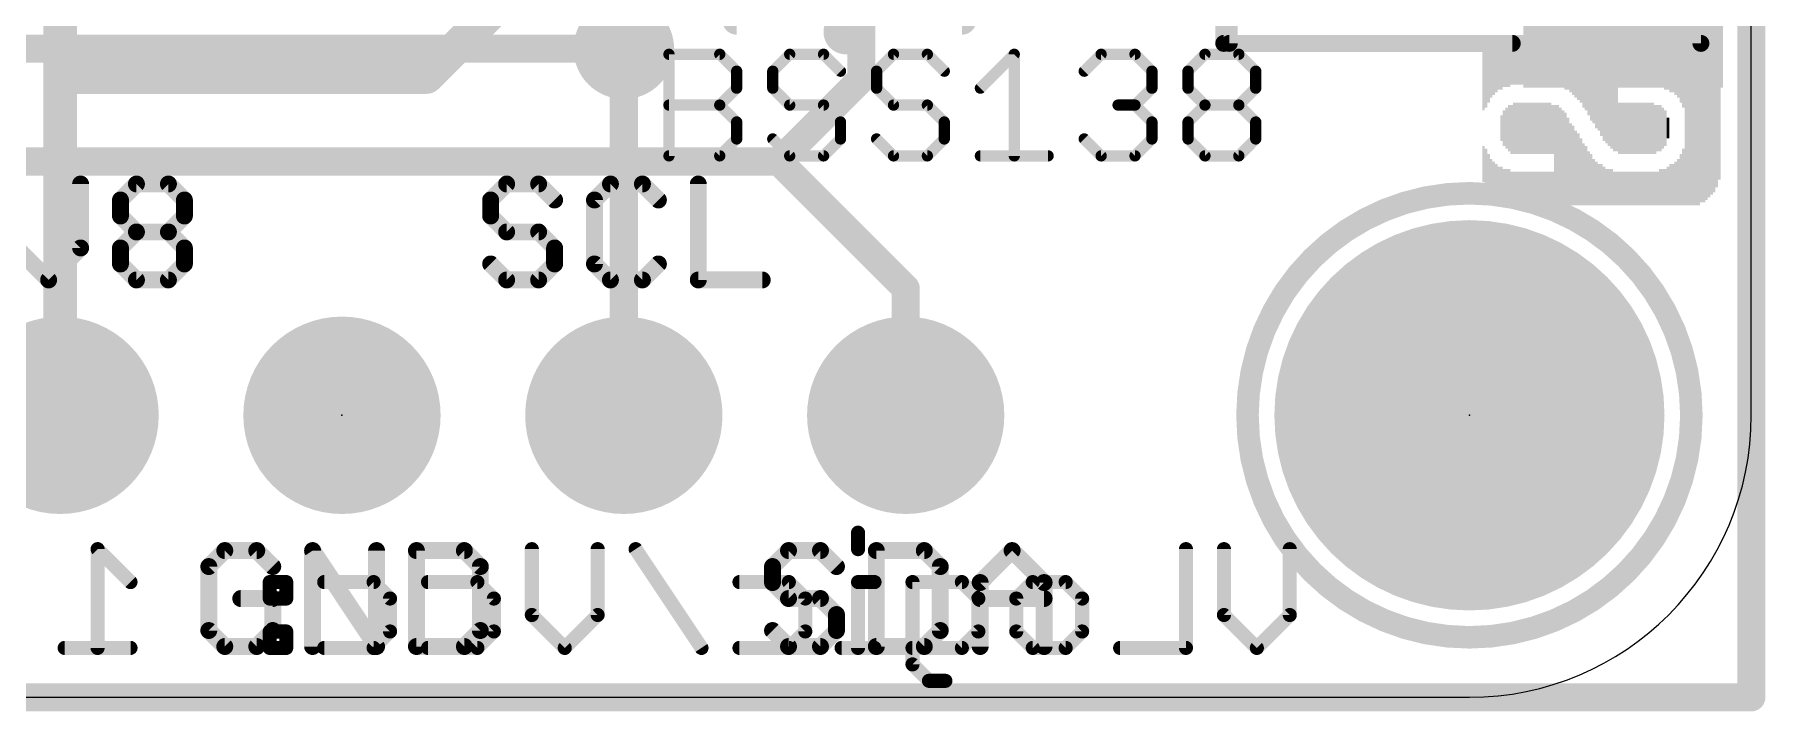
# Model space of a CAD drawing. Extents: x -2.3 to 25.5, y -0.1 to 17.9.
# Drawn here: x 9.93 to 25.53, y -0.13 to 5.97 of the extents above; entities that cross this region are included whole.
import ezdxf

# ---------------------------------------------------------------- set-up
doc = ezdxf.new("R2010")
doc.units = 0
for name, color, linetype in [('1', 12, 'CONTINUOUS'), ('16', 5, 'CONTINUOUS'), ('17', 110, 'CONTINUOUS'), ('18', 110, 'CONTINUOUS'), ('20', 53, 'CONTINUOUS'), ('21', 40, 'CONTINUOUS'), ('22', 6, 'CONTINUOUS'), ('23', 40, 'CONTINUOUS'), ('27', 4, 'CONTINUOUS'), ('51', 253, 'CONTINUOUS')]:
    doc.layers.add(name, color=color, linetype=linetype)

# ---------------------------------------------------------------- blocks, each defined once
blk = doc.blocks.new('RECT')
blk.add_solid([(-0.5, -0.5), (0.5, -0.5), (-0.5, 0.5), (0.5, 0.5)])
blk = doc.blocks.new('ROUNDP')
at = {"const_width": 0.5}
blk.add_lwpolyline([(0, -0.25, 1), (0, 0.25, 1), (0, -0.25)], format="xyb", dxfattribs=at)
blk = doc.blocks.new('ROUNDV')
at = {"const_width": 0.5}
blk.add_lwpolyline([(0, -0.25, 1), (0, 0.25, 1), (0, -0.25)], format="xyb", dxfattribs=at)

msp = doc.modelspace()

# ---------------------------------------------------------------- linework, layer by layer
at = {"layer": '1'}
for points, const_width in [([(25.4, 17.78), (25.4, 0)], 0.254), ([(10.16, 9.271), (10.16, 5.588)], 0.3048), ([(15.991, 6.743), (15.24, 5.992)], 0.254), ([(13.462, 5.588), (14.478, 6.604)], 0.3048), ([(15.24, 5.992), (15.24, 5.842)], 0.254), ([(15.24, 2.794), (15.24, 5.842)], 0.254), ([(10.16, 5.588), (10.16, 2.921)], 0.3048), ([(10.16, 5.588), (13.462, 5.588)], 0.3048), ([(10.16, 2.54), (10.16, 2.921)], 0.254), ([(15.24, 2.54), (15.24, 2.794)], 0.3048), ([(25.4, 0), (0, 0)], 0.254)]:
    msp.add_lwpolyline(points, dxfattribs=dict(at, const_width=const_width))
for points, const_width in [([(15.3035, 5.992, 1), (15.1765, 5.992)], 0.127), ([(15.1951, 6.0369, 1), (15.2849, 5.9471)], 0.127), ([(16.256, 6.1595, 1), (16.256, 6.0325)], 0.127), ([(18.288, 6.0325, 1), (18.288, 6.1595)], 0.127), ([(15.3035, 5.842, 1), (15.1765, 5.842)], 0.127), ([(15.1765, 5.842, 1), (15.3035, 5.842)], 0.127), ([(10.2362, 5.588, 1), (10.0838, 5.588)], 0.1524), ([(10.16, 5.6642, 1), (10.16, 5.5118)], 0.1524), ([(10.0838, 5.588, 1), (10.2362, 5.588)], 0.1524), ([(13.4081, 5.6419, 1), (13.5159, 5.5341)], 0.1524), ([(13.462, 5.5118, 1), (13.462, 5.6642)], 0.1524), ([(10.0838, 2.921, 1), (10.2362, 2.921)], 0.1524), ([(10.2235, 2.921, 1), (10.0965, 2.921)], 0.127), ([(15.3162, 2.794, 1), (15.1638, 2.794)], 0.1524), ([(15.1765, 2.794, 1), (15.3035, 2.794)], 0.127), ([(10.0965, 2.54, 1), (10.2235, 2.54)], 0.127), ([(15.1638, 2.54, 1), (15.3162, 2.54)], 0.1524), ([(25.3365, 0, 1), (25.4635, 0)], 0.127), ([(25.4, -0.0635, 1), (25.4, 0.0635)], 0.127)]:
    msp.add_lwpolyline(points, format="xyb", dxfattribs=dict(at, const_width=const_width))
at = {"layer": '16', "const_width": 0.254}
for points in [[(25.4, 17.78), (25.4, 0)], [(17.38, 9.271), (17.38, 5.569)], [(15.24, 5.842), (7.62, 5.842)], [(17.38, 5.569), (16.637, 4.826)], [(7.7821, 4.826), (16.637, 4.826)], [(17.78, 3.683), (16.637, 4.826)], [(17.78, 2.54), (17.78, 3.683)], [(25.4, 0), (0, 0)]]:
    msp.add_lwpolyline(points, dxfattribs=at)
at = {"layer": '16', "const_width": 0.127}
for points in [[(15.24, 5.7785, 1), (15.24, 5.9055)], [(17.3165, 5.569, 1), (17.4435, 5.569)], [(17.4249, 5.5241, 1), (17.3351, 5.6139)], [(16.6819, 4.8709, 1), (16.5921, 4.7811)], [(16.5921, 4.8709, 1), (16.6819, 4.7811)], [(16.637, 4.7625, 1), (16.637, 4.8895)], [(17.8435, 3.683, 1), (17.7165, 3.683)], [(17.7351, 3.6381, 1), (17.8249, 3.7279)], [(17.7165, 2.54, 1), (17.8435, 2.54)], [(25.3365, 0, 1), (25.4635, 0)], [(25.4, -0.0635, 1), (25.4, 0.0635)]]:
    msp.add_lwpolyline(points, format="xyb", dxfattribs=at)
at = {"layer": '20'}
for p, q in [((25.4, 2.54), (25.4, 15.24)), ((2.54, 0), (22.86, 0))]:
    msp.add_line(p, q, dxfattribs=at)
msp.add_arc((22.86, 2.54), 2.54, 270, 0, dxfattribs=at)
at = {"layer": '21', "const_width": 0.1524}
for points in [[(20.646, 5.89), (20.646, 6.99)], [(23.246, 5.89), (20.646, 5.89)], [(10.3447, 4.0473), (10.3447, 4.6235)], [(10.704, 4.4795), (10.848, 4.6235)], [(10.848, 4.6235), (11.1361, 4.6235)], [(11.1361, 4.6235), (11.2802, 4.4795)], [(14.184, 4.6235), (14.0399, 4.4795)], [(14.4721, 4.6235), (14.184, 4.6235)], [(14.6161, 4.4795), (14.4721, 4.6235)], [(15.1195, 4.6235), (14.9754, 4.4795)], [(15.4076, 4.6235), (15.1195, 4.6235)], [(15.5517, 4.4795), (15.4076, 4.6235)], [(15.911, 4.6235), (15.911, 3.7592)], [(10.704, 4.3354), (10.704, 4.4795)], [(11.2802, 4.4795), (11.2802, 4.3354)], [(14.0399, 4.4795), (14.0399, 4.3354)], [(14.9754, 4.4795), (14.9754, 3.9033)], [(10.848, 4.1914), (10.704, 4.3354)], [(11.2802, 4.3354), (11.1361, 4.1914)], [(14.0399, 4.3354), (14.184, 4.1914)], [(10.704, 4.0473), (10.848, 4.1914)], [(10.848, 4.1914), (11.1361, 4.1914)], [(11.1361, 4.1914), (11.2802, 4.0473)], [(14.184, 4.1914), (14.4721, 4.1914)], [(14.4721, 4.1914), (14.6161, 4.0473)], [(9.7684, 4.0473), (10.0566, 3.7592)], [(10.0566, 3.7592), (10.3447, 4.0473)], [(10.704, 3.9033), (10.704, 4.0473)], [(11.2802, 4.0473), (11.2802, 3.9033)], [(14.6161, 4.0473), (14.6161, 3.9033)], [(10.848, 3.7592), (10.704, 3.9033)], [(11.2802, 3.9033), (11.1361, 3.7592)], [(14.184, 3.7592), (14.0399, 3.9033)], [(14.6161, 3.9033), (14.4721, 3.7592)], [(14.9754, 3.9033), (15.1195, 3.7592)], [(15.4076, 3.7592), (15.5517, 3.9033)], [(11.1361, 3.7592), (10.848, 3.7592)], [(14.4721, 3.7592), (14.184, 3.7592)], [(15.1195, 3.7592), (15.4076, 3.7592)], [(15.911, 3.7592), (16.4872, 3.7592)], [(11.644, 1.3215), (11.4999, 1.1775)], [(11.4999, 1.1775), (11.4999, 0.6013)], [(11.9321, 1.3215), (11.644, 1.3215)], [(12.0761, 1.1775), (11.9321, 1.3215)], [(12.4354, 0.4572), (12.4354, 1.3215)], [(12.4354, 1.3215), (13.0117, 0.4572)], [(13.0117, 0.4572), (13.0117, 1.3215)], [(13.371, 1.3215), (13.371, 0.4572)], [(13.8031, 1.3215), (13.371, 1.3215)], [(13.9472, 1.1775), (13.8031, 1.3215)], [(13.9472, 0.6013), (13.9472, 1.1775)], [(16.724, 1.3215), (16.5799, 1.1775)], [(16.5799, 1.1775), (16.5799, 1.0334)], [(17.0121, 1.3215), (16.724, 1.3215)], [(17.1561, 1.1775), (17.0121, 1.3215)], [(17.5154, 1.3215), (17.5154, 0.4572)], [(17.9476, 1.3215), (17.5154, 1.3215)], [(18.0917, 1.1775), (17.9476, 1.3215)], [(18.0917, 0.6013), (18.0917, 1.1775)], [(18.451, 1.0334), (18.7391, 1.3215)], [(18.7391, 1.3215), (19.0272, 1.0334)], [(16.5799, 1.0334), (16.724, 0.8894)], [(18.451, 0.4572), (18.451, 1.0334)], [(19.0272, 1.0334), (19.0272, 0.4572)], [(12.0761, 0.8894), (11.788, 0.8894)], [(12.0761, 0.6013), (12.0761, 0.8894)], [(16.724, 0.8894), (17.0121, 0.8894)], [(17.0121, 0.8894), (17.1561, 0.7453)], [(18.451, 0.8894), (19.0272, 0.8894)], [(17.1561, 0.7453), (17.1561, 0.6013)], [(11.4999, 0.6013), (11.644, 0.4572)], [(11.9321, 0.4572), (12.0761, 0.6013)], [(13.8031, 0.4572), (13.9472, 0.6013)], [(16.724, 0.4572), (16.5799, 0.6013)], [(17.1561, 0.6013), (17.0121, 0.4572)], [(17.9476, 0.4572), (18.0917, 0.6013)], [(11.644, 0.4572), (11.9321, 0.4572)], [(13.371, 0.4572), (13.8031, 0.4572)], [(17.0121, 0.4572), (16.724, 0.4572)], [(17.5154, 0.4572), (17.9476, 0.4572)]]:
    msp.add_lwpolyline(points, dxfattribs=at)
at = {"layer": '21'}
for points, const_width in [([(17.241, 5.893, 1), (17.241, 6.093, 1), (17.241, 5.893)], 0.2032), ([(20.646, 5.9281, 1), (20.646, 5.8519)], 0.0762), ([(20.6079, 5.89, 1), (20.6841, 5.89)], 0.0762), ([(23.246, 5.8519, 1), (23.246, 5.9281)], 0.0762), ([(10.3828, 4.6235, 1), (10.3066, 4.6235)], 0.0762), ([(10.848, 4.6616, 1), (10.848, 4.5854)], 0.0762), ([(10.875, 4.5966, 1), (10.8211, 4.6505)], 0.0762), ([(11.1631, 4.6505, 1), (11.1092, 4.5966)], 0.0762), ([(11.1361, 4.5854, 1), (11.1361, 4.6616)], 0.0762), ([(14.184, 4.6616, 1), (14.184, 4.5854)], 0.0762), ([(14.2109, 4.5966, 1), (14.157, 4.6505)], 0.0762), ([(14.499, 4.6505, 1), (14.4451, 4.5966)], 0.0762), ([(14.4721, 4.5854, 1), (14.4721, 4.6616)], 0.0762), ([(15.1195, 4.6616, 1), (15.1195, 4.5854)], 0.0762), ([(15.1464, 4.5966, 1), (15.0926, 4.6505)], 0.0762), ([(15.4346, 4.6505, 1), (15.3807, 4.5966)], 0.0762), ([(15.4076, 4.5854, 1), (15.4076, 4.6616)], 0.0762), ([(15.9491, 4.6235, 1), (15.8729, 4.6235)], 0.0762), ([(10.677, 4.5064, 1), (10.7309, 4.4525)], 0.0762), ([(10.7421, 4.4795, 1), (10.6659, 4.4795)], 0.0762), ([(11.3183, 4.4795, 1), (11.2421, 4.4795)], 0.0762), ([(11.2532, 4.4525, 1), (11.3071, 4.5064)], 0.0762), ([(14.078, 4.4795, 1), (14.0018, 4.4795)], 0.0762), ([(14.013, 4.5064, 1), (14.0669, 4.4525)], 0.0762), ([(14.5892, 4.4525, 1), (14.6431, 4.5064)], 0.0762), ([(15.0135, 4.4795, 1), (14.9373, 4.4795)], 0.0762), ([(14.9485, 4.5064, 1), (15.0024, 4.4525)], 0.0762), ([(15.5247, 4.4525, 1), (15.5786, 4.5064)], 0.0762), ([(22.86, 0.54, 1), (22.86, 4.54, 1), (22.86, 0.54)], 0.2032), ([(10.7309, 4.3624, 1), (10.677, 4.3085)], 0.0762), ([(10.6659, 4.3354, 1), (10.7421, 4.3354)], 0.0762), ([(11.2421, 4.3354, 1), (11.3183, 4.3354)], 0.0762), ([(11.3071, 4.3085, 1), (11.2532, 4.3624)], 0.0762), ([(14.0669, 4.3624, 1), (14.013, 4.3085)], 0.0762), ([(14.0018, 4.3354, 1), (14.078, 4.3354)], 0.0762), ([(10.848, 4.2295, 1), (10.848, 4.1533)], 0.0762), ([(10.875, 4.1644, 1), (10.8211, 4.2183)], 0.0762), ([(10.8211, 4.1644, 1), (10.875, 4.2183)], 0.0762), ([(11.1631, 4.2183, 1), (11.1092, 4.1644)], 0.0762), ([(11.1092, 4.2183, 1), (11.1631, 4.1644)], 0.0762), ([(11.1361, 4.1533, 1), (11.1361, 4.2295)], 0.0762), ([(14.184, 4.2295, 1), (14.184, 4.1533)], 0.0762), ([(14.157, 4.1644, 1), (14.2109, 4.2183)], 0.0762), ([(14.499, 4.2183, 1), (14.4451, 4.1644)], 0.0762), ([(14.4721, 4.1533, 1), (14.4721, 4.2295)], 0.0762), ([(10.3066, 4.0473, 1), (10.3828, 4.0473)], 0.0762), ([(10.3716, 4.0204, 1), (10.3177, 4.0743)], 0.0762), ([(10.677, 4.0743, 1), (10.7309, 4.0204)], 0.0762), ([(10.7421, 4.0473, 1), (10.6659, 4.0473)], 0.0762), ([(11.3183, 4.0473, 1), (11.2421, 4.0473)], 0.0762), ([(11.2532, 4.0204, 1), (11.3071, 4.0743)], 0.0762), ([(14.6542, 4.0473, 1), (14.578, 4.0473)], 0.0762), ([(14.5892, 4.0204, 1), (14.6431, 4.0743)], 0.0762), ([(10.7309, 3.9302, 1), (10.677, 3.8763)], 0.0762), ([(10.6659, 3.9033, 1), (10.7421, 3.9033)], 0.0762), ([(11.2421, 3.9033, 1), (11.3183, 3.9033)], 0.0762), ([(11.3071, 3.8763, 1), (11.2532, 3.9302)], 0.0762), ([(14.0669, 3.9302, 1), (14.013, 3.8763)], 0.0762), ([(14.578, 3.9033, 1), (14.6542, 3.9033)], 0.0762), ([(14.6431, 3.8763, 1), (14.5892, 3.9302)], 0.0762), ([(15.0024, 3.9302, 1), (14.9485, 3.8763)], 0.0762), ([(14.9373, 3.9033, 1), (15.0135, 3.9033)], 0.0762), ([(15.5786, 3.8763, 1), (15.5247, 3.9302)], 0.0762), ([(10.0296, 3.7861, 1), (10.0835, 3.7323)], 0.0762), ([(10.0296, 3.7323, 1), (10.0835, 3.7861)], 0.0762), ([(10.848, 3.7973, 1), (10.848, 3.7211)], 0.0762), ([(10.8211, 3.7323, 1), (10.875, 3.7861)], 0.0762), ([(11.1092, 3.7861, 1), (11.1631, 3.7323)], 0.0762), ([(11.1361, 3.7211, 1), (11.1361, 3.7973)], 0.0762), ([(14.184, 3.7973, 1), (14.184, 3.7211)], 0.0762), ([(14.157, 3.7323, 1), (14.2109, 3.7861)], 0.0762), ([(14.4451, 3.7861, 1), (14.499, 3.7323)], 0.0762), ([(14.4721, 3.7211, 1), (14.4721, 3.7973)], 0.0762), ([(15.1195, 3.7973, 1), (15.1195, 3.7211)], 0.0762), ([(15.0926, 3.7323, 1), (15.1464, 3.7861)], 0.0762), ([(15.3807, 3.7861, 1), (15.4346, 3.7323)], 0.0762), ([(15.4076, 3.7211, 1), (15.4076, 3.7973)], 0.0762), ([(15.911, 3.7973, 1), (15.911, 3.7211)], 0.0762), ([(15.8729, 3.7592, 1), (15.9491, 3.7592)], 0.0762), ([(16.4872, 3.7211, 1), (16.4872, 3.7973)], 0.0762), ([(11.538, 1.1775, 1), (11.4618, 1.1775)], 0.0762), ([(11.644, 1.3596, 1), (11.644, 1.2834)], 0.0762), ([(11.6709, 1.2946, 1), (11.617, 1.3485)], 0.0762), ([(11.959, 1.3485, 1), (11.9051, 1.2946)], 0.0762), ([(11.9321, 1.2834, 1), (11.9321, 1.3596)], 0.0762), ([(12.4671, 1.3427, 1), (12.4037, 1.3004)], 0.0762), ([(12.4735, 1.3215, 1), (12.3973, 1.3215)], 0.0762), ([(13.0498, 1.3215, 1), (12.9736, 1.3215)], 0.0762), ([(13.4091, 1.3215, 1), (13.3329, 1.3215)], 0.0762), ([(13.371, 1.3596, 1), (13.371, 1.2834)], 0.0762), ([(13.8301, 1.3485, 1), (13.7762, 1.2946)], 0.0762), ([(13.8031, 1.2834, 1), (13.8031, 1.3596)], 0.0762), ([(13.9853, 1.1775, 1), (13.9091, 1.1775)], 0.0762), ([(16.618, 1.1775, 1), (16.5418, 1.1775)], 0.0762), ([(16.724, 1.3596, 1), (16.724, 1.2834)], 0.0762), ([(16.7509, 1.2946, 1), (16.697, 1.3485)], 0.0762), ([(17.039, 1.3485, 1), (16.9851, 1.2946)], 0.0762), ([(17.0121, 1.2834, 1), (17.0121, 1.3596)], 0.0762), ([(17.5535, 1.3215, 1), (17.4773, 1.3215)], 0.0762), ([(17.5154, 1.3596, 1), (17.5154, 1.2834)], 0.0762), ([(17.9746, 1.3485, 1), (17.9207, 1.2946)], 0.0762), ([(17.9476, 1.2834, 1), (17.9476, 1.3596)], 0.0762), ([(18.1298, 1.1775, 1), (18.0536, 1.1775)], 0.0762), ([(18.766, 1.3485, 1), (18.7121, 1.2946)], 0.0762), ([(18.766, 1.2946, 1), (18.7121, 1.3485)], 0.0762), ([(11.473, 1.2044, 1), (11.5269, 1.1505)], 0.0762), ([(12.0492, 1.1505, 1), (12.1031, 1.2044)], 0.0762), ([(13.9202, 1.1505, 1), (13.9741, 1.2044)], 0.0762), ([(16.553, 1.2044, 1), (16.6069, 1.1505)], 0.0762), ([(16.6069, 1.0604, 1), (16.553, 1.0065)], 0.0762), ([(17.1292, 1.1505, 1), (17.1831, 1.2044)], 0.0762), ([(18.0647, 1.1505, 1), (18.1186, 1.2044)], 0.0762), ([(18.424, 1.0604, 1), (18.4779, 1.0065)], 0.0762), ([(18.4891, 1.0334, 1), (18.4129, 1.0334)], 0.0762), ([(19.0653, 1.0334, 1), (18.9891, 1.0334)], 0.0762), ([(19.0002, 1.0065, 1), (19.0541, 1.0604)], 0.0762), ([(11.788, 0.9275, 1), (11.788, 0.8513)], 0.0762), ([(12.1142, 0.8894, 1), (12.038, 0.8894)], 0.0762), ([(12.0761, 0.8513, 1), (12.0761, 0.9275)], 0.0762), ([(16.5418, 1.0334, 1), (16.618, 1.0334)], 0.0762), ([(16.724, 0.9275, 1), (16.724, 0.8513)], 0.0762), ([(16.697, 0.8624, 1), (16.7509, 0.9163)], 0.0762), ([(17.039, 0.9163, 1), (16.9851, 0.8624)], 0.0762), ([(17.0121, 0.8513, 1), (17.0121, 0.9275)], 0.0762), ([(18.451, 0.9275, 1), (18.451, 0.8513)], 0.0762), ([(19.0272, 0.8513, 1), (19.0272, 0.9275)], 0.0762), ([(17.1942, 0.7453, 1), (17.118, 0.7453)], 0.0762), ([(17.1292, 0.7184, 1), (17.1831, 0.7723)], 0.0762), ([(11.5269, 0.6282, 1), (11.473, 0.5743)], 0.0762), ([(11.4618, 0.6013, 1), (11.538, 0.6013)], 0.0762), ([(12.038, 0.6013, 1), (12.1142, 0.6013)], 0.0762), ([(12.1031, 0.5743, 1), (12.0492, 0.6282)], 0.0762), ([(13.9091, 0.6013, 1), (13.9853, 0.6013)], 0.0762), ([(13.9741, 0.5743, 1), (13.9202, 0.6282)], 0.0762), ([(16.6069, 0.6282, 1), (16.553, 0.5743)], 0.0762), ([(17.118, 0.6013, 1), (17.1942, 0.6013)], 0.0762), ([(17.1831, 0.5743, 1), (17.1292, 0.6282)], 0.0762), ([(18.0536, 0.6013, 1), (18.1298, 0.6013)], 0.0762), ([(18.1186, 0.5743, 1), (18.0647, 0.6282)], 0.0762), ([(11.644, 0.4953, 1), (11.644, 0.4191)], 0.0762), ([(11.617, 0.4303, 1), (11.6709, 0.4841)], 0.0762), ([(11.9051, 0.4841, 1), (11.959, 0.4303)], 0.0762), ([(11.9321, 0.4191, 1), (11.9321, 0.4953)], 0.0762), ([(12.3973, 0.4572, 1), (12.4735, 0.4572)], 0.0762), ([(12.9736, 0.4572, 1), (13.0498, 0.4572)], 0.0762), ([(12.98, 0.4361, 1), (13.0434, 0.4783)], 0.0762), ([(13.371, 0.4953, 1), (13.371, 0.4191)], 0.0762), ([(13.3329, 0.4572, 1), (13.4091, 0.4572)], 0.0762), ([(13.7762, 0.4841, 1), (13.8301, 0.4303)], 0.0762), ([(13.8031, 0.4191, 1), (13.8031, 0.4953)], 0.0762), ([(16.724, 0.4953, 1), (16.724, 0.4191)], 0.0762), ([(16.697, 0.4303, 1), (16.7509, 0.4841)], 0.0762), ([(16.9851, 0.4841, 1), (17.039, 0.4303)], 0.0762), ([(17.0121, 0.4191, 1), (17.0121, 0.4953)], 0.0762), ([(17.5154, 0.4953, 1), (17.5154, 0.4191)], 0.0762), ([(17.4773, 0.4572, 1), (17.5535, 0.4572)], 0.0762), ([(17.9207, 0.4841, 1), (17.9746, 0.4303)], 0.0762), ([(17.9476, 0.4191, 1), (17.9476, 0.4953)], 0.0762), ([(18.4129, 0.4572, 1), (18.4891, 0.4572)], 0.0762), ([(18.9891, 0.4572, 1), (19.0653, 0.4572)], 0.0762)]:
    msp.add_lwpolyline(points, format="xyb", dxfattribs=dict(at, const_width=const_width))
at = {"layer": '22', "const_width": 0.127}
for points in [[(17.3507, 1.4826), (17.3507, 1.3343)], [(10.7944, 1.0377), (10.4978, 1.3343)], [(10.4978, 1.3343), (10.4978, 0.4445)], [(14.4111, 0.7411), (14.4111, 1.3343)], [(15.0042, 1.3343), (15.0042, 0.7411)], [(15.9397, 0.4445), (15.3466, 1.3343)], [(20.3055, 1.3343), (20.3055, 0.4445)], [(20.6478, 0.7411), (20.6478, 1.3343)], [(21.241, 1.3343), (21.241, 0.7411)], [(12.1977, 1.0377), (12.0494, 1.0377)], [(12.0494, 1.0377), (12.0494, 0.8894)], [(12.1977, 0.8894), (12.1977, 1.0377)], [(12.54, 1.0377), (12.9849, 1.0377)], [(12.9849, 1.0377), (13.1332, 0.8894)], [(13.4755, 1.0377), (13.9204, 1.0377)], [(13.9204, 1.0377), (14.0687, 0.8894)], [(16.2821, 1.0377), (16.727, 1.0377)], [(16.727, 1.0377), (16.8753, 0.8894)], [(17.4989, 1.0377), (17.3507, 1.0377)], [(17.3507, 1.0377), (17.3507, 0.4445)], [(17.8413, 0.2962), (17.8413, 1.0377)], [(17.8413, 1.0377), (18.2862, 1.0377)], [(18.2862, 1.0377), (18.4345, 0.8894)], [(18.7768, 0.8894), (18.9251, 1.0377)], [(18.9251, 1.0377), (19.2217, 1.0377)], [(19.2217, 1.0377), (19.37, 0.8894)], [(12.0494, 0.8894), (12.1977, 0.8894)], [(13.1332, 0.8894), (13.1332, 0.5928)], [(14.0687, 0.8894), (14.0687, 0.5928)], [(16.8753, 0.8894), (16.8753, 0.5928)], [(18.4345, 0.8894), (18.4345, 0.5928)], [(18.7768, 0.5928), (18.7768, 0.8894)], [(19.37, 0.8894), (19.37, 0.5928)], [(14.7076, 0.4445), (14.4111, 0.7411)], [(15.0042, 0.7411), (14.7076, 0.4445)], [(20.9444, 0.4445), (20.6478, 0.7411)], [(21.241, 0.7411), (20.9444, 0.4445)], [(12.1977, 0.5928), (12.0494, 0.5928)], [(12.0494, 0.5928), (12.0494, 0.4445)], [(12.1977, 0.4445), (12.1977, 0.5928)], [(13.1332, 0.5928), (12.9849, 0.4445)], [(14.0687, 0.5928), (13.9204, 0.4445)], [(16.8753, 0.5928), (16.727, 0.4445)], [(18.4345, 0.5928), (18.2862, 0.4445)], [(18.9251, 0.4445), (18.7768, 0.5928)], [(19.37, 0.5928), (19.2217, 0.4445)], [(10.7944, 0.4445), (10.2012, 0.4445)], [(12.0494, 0.4445), (12.1977, 0.4445)], [(12.9849, 0.4445), (12.54, 0.4445)], [(13.9204, 0.4445), (13.4755, 0.4445)], [(16.727, 0.4445), (16.2821, 0.4445)], [(17.4989, 0.4445), (17.2024, 0.4445)], [(18.2862, 0.4445), (17.8413, 0.4445)], [(19.2217, 0.4445), (18.9251, 0.4445)], [(20.3055, 0.4445), (19.7123, 0.4445)], [(17.9896, 0.1479), (17.8413, 0.2962)], [(18.1379, 0.1479), (17.9896, 0.1479)]]:
    msp.add_lwpolyline(points, dxfattribs=at)
at = {"layer": '22', "const_width": 0.0635}
for points in [[(17.3824, 1.4826, 1), (17.3189, 1.4826)], [(10.5296, 1.3343, 1), (10.4661, 1.3343)], [(10.5203, 1.3567, 1), (10.4754, 1.3118)], [(14.4428, 1.3343, 1), (14.3793, 1.3343)], [(15.036, 1.3343, 1), (14.9725, 1.3343)], [(15.373, 1.3519, 1), (15.3202, 1.3166)], [(17.3189, 1.3343, 1), (17.3824, 1.3343)], [(20.3372, 1.3343, 1), (20.2737, 1.3343)], [(20.6796, 1.3343, 1), (20.6161, 1.3343)], [(21.2728, 1.3343, 1), (21.2093, 1.3343)], [(10.7719, 1.0152, 1), (10.8168, 1.0601)], [(12.0811, 1.0377, 1), (12.0176, 1.0377)], [(12.0494, 1.0694, 1), (12.0494, 1.0059)], [(12.2294, 1.0377, 1), (12.1659, 1.0377)], [(12.1977, 1.0059, 1), (12.1977, 1.0694)], [(12.54, 1.0694, 1), (12.54, 1.0059)], [(13.0073, 1.0601, 1), (12.9624, 1.0152)], [(12.9849, 1.0059, 1), (12.9849, 1.0694)], [(13.4755, 1.0694, 1), (13.4755, 1.0059)], [(13.9429, 1.0601, 1), (13.898, 1.0152)], [(13.9204, 1.0059, 1), (13.9204, 1.0694)], [(16.2821, 1.0694, 1), (16.2821, 1.0059)], [(16.7494, 1.0601, 1), (16.7045, 1.0152)], [(16.727, 1.0059, 1), (16.727, 1.0694)], [(17.3824, 1.0377, 1), (17.3189, 1.0377)], [(17.3507, 1.0694, 1), (17.3507, 1.0059)], [(17.4989, 1.0059, 1), (17.4989, 1.0694)], [(17.873, 1.0377, 1), (17.8095, 1.0377)], [(17.8413, 1.0694, 1), (17.8413, 1.0059)], [(18.3086, 1.0601, 1), (18.2637, 1.0152)], [(18.2862, 1.0059, 1), (18.2862, 1.0694)], [(18.9251, 1.0694, 1), (18.9251, 1.0059)], [(18.9476, 1.0152, 1), (18.9026, 1.0601)], [(19.2441, 1.0601, 1), (19.1992, 1.0152)], [(19.2217, 1.0059, 1), (19.2217, 1.0694)], [(12.0494, 0.9211, 1), (12.0494, 0.8576)], [(12.1977, 0.8576, 1), (12.1977, 0.9211)], [(13.1649, 0.8894, 1), (13.1014, 0.8894)], [(13.1107, 0.8669, 1), (13.1556, 0.9118)], [(14.1005, 0.8894, 1), (14.037, 0.8894)], [(14.0463, 0.8669, 1), (14.0912, 0.9118)], [(16.907, 0.8894, 1), (16.8435, 0.8894)], [(16.8528, 0.8669, 1), (16.8977, 0.9118)], [(18.4662, 0.8894, 1), (18.4027, 0.8894)], [(18.412, 0.8669, 1), (18.4569, 0.9118)], [(18.8086, 0.8894, 1), (18.7451, 0.8894)], [(18.7544, 0.9118, 1), (18.7993, 0.8669)], [(19.4017, 0.8894, 1), (19.3382, 0.8894)], [(19.3475, 0.8669, 1), (19.3924, 0.9118)], [(12.0176, 0.8894, 1), (12.0811, 0.8894)], [(12.1659, 0.8894, 1), (12.2294, 0.8894)], [(14.4335, 0.7635, 1), (14.3886, 0.7186)], [(15.0267, 0.7186, 1), (14.9818, 0.7635)], [(20.6703, 0.7635, 1), (20.6254, 0.7186)], [(21.2635, 0.7186, 1), (21.2186, 0.7635)], [(12.0811, 0.5928, 1), (12.0176, 0.5928)], [(12.0494, 0.6245, 1), (12.0494, 0.561)], [(12.2294, 0.5928, 1), (12.1659, 0.5928)], [(12.1977, 0.561, 1), (12.1977, 0.6245)], [(13.1014, 0.5928, 1), (13.1649, 0.5928)], [(13.1556, 0.5703, 1), (13.1107, 0.6152)], [(14.037, 0.5928, 1), (14.1005, 0.5928)], [(14.0912, 0.5703, 1), (14.0463, 0.6152)], [(14.3793, 0.7411, 1), (14.4428, 0.7411)], [(14.9725, 0.7411, 1), (15.036, 0.7411)], [(16.8435, 0.5928, 1), (16.907, 0.5928)], [(16.8977, 0.5703, 1), (16.8528, 0.6152)], [(18.4027, 0.5928, 1), (18.4662, 0.5928)], [(18.4569, 0.5703, 1), (18.412, 0.6152)], [(18.7993, 0.6152, 1), (18.7544, 0.5703)], [(18.7451, 0.5928, 1), (18.8086, 0.5928)], [(19.3382, 0.5928, 1), (19.4017, 0.5928)], [(19.3924, 0.5703, 1), (19.3475, 0.6152)], [(20.6161, 0.7411, 1), (20.6796, 0.7411)], [(21.2093, 0.7411, 1), (21.2728, 0.7411)], [(10.2012, 0.4763, 1), (10.2012, 0.4128)], [(10.4661, 0.4445, 1), (10.5296, 0.4445)], [(10.7944, 0.4128, 1), (10.7944, 0.4763)], [(12.0494, 0.4763, 1), (12.0494, 0.4128)], [(12.0176, 0.4445, 1), (12.0811, 0.4445)], [(12.1659, 0.4445, 1), (12.2294, 0.4445)], [(12.1977, 0.4128, 1), (12.1977, 0.4763)], [(12.54, 0.4763, 1), (12.54, 0.4128)], [(12.9624, 0.467, 1), (13.0073, 0.422)], [(12.9849, 0.4128, 1), (12.9849, 0.4763)], [(13.4755, 0.4763, 1), (13.4755, 0.4128)], [(13.898, 0.467, 1), (13.9429, 0.422)], [(13.9204, 0.4128, 1), (13.9204, 0.4763)], [(14.6852, 0.467, 1), (14.7301, 0.422)], [(14.6852, 0.422, 1), (14.7301, 0.467)], [(15.9133, 0.4269, 1), (15.9662, 0.4621)], [(16.2821, 0.4763, 1), (16.2821, 0.4128)], [(16.7045, 0.467, 1), (16.7494, 0.422)], [(16.727, 0.4128, 1), (16.727, 0.4763)], [(17.2024, 0.4763, 1), (17.2024, 0.4128)], [(17.3189, 0.4445, 1), (17.3824, 0.4445)], [(17.4989, 0.4128, 1), (17.4989, 0.4763)], [(17.8413, 0.4763, 1), (17.8413, 0.4128)], [(18.2637, 0.467, 1), (18.3086, 0.422)], [(18.2862, 0.4128, 1), (18.2862, 0.4763)], [(18.9251, 0.4763, 1), (18.9251, 0.4128)], [(18.9026, 0.422, 1), (18.9476, 0.467)], [(19.1992, 0.467, 1), (19.2441, 0.422)], [(19.2217, 0.4128, 1), (19.2217, 0.4763)], [(19.7123, 0.4763, 1), (19.7123, 0.4128)], [(20.2737, 0.4445, 1), (20.3372, 0.4445)], [(20.3055, 0.4128, 1), (20.3055, 0.4763)], [(20.922, 0.467, 1), (20.9669, 0.422)], [(20.922, 0.422, 1), (20.9669, 0.467)], [(17.8637, 0.3187, 1), (17.8188, 0.2738)], [(17.8095, 0.2962, 1), (17.873, 0.2962)], [(17.9896, 0.1797, 1), (17.9896, 0.1162)], [(17.9671, 0.1255, 1), (18.012, 0.1704)], [(18.1379, 0.1162, 1), (18.1379, 0.1797)]]:
    msp.add_lwpolyline(points, format="xyb", dxfattribs=at)
at = {"layer": '23'}
for p in [(12.7, 2.54), (22.86, 2.54)]:
    msp.add_point(p, dxfattribs=at)
at = {"layer": '27', "const_width": 0.1016}
for points in [[(15.6467, 4.8768), (15.6467, 5.792)], [(15.6467, 5.792), (16.1043, 5.792)], [(16.1043, 5.792), (16.2568, 5.6395)], [(16.7347, 5.792), (16.5822, 5.6395)], [(17.0398, 5.792), (16.7347, 5.792)], [(17.1923, 5.6395), (17.0398, 5.792)], [(17.6702, 5.792), (17.5177, 5.6395)], [(17.9753, 5.792), (17.6702, 5.792)], [(18.1278, 5.6395), (17.9753, 5.792)], [(18.4532, 5.4869), (18.7583, 5.792)], [(18.7583, 5.792), (18.7583, 4.8768)], [(19.3888, 5.6395), (19.5413, 5.792)], [(19.5413, 5.792), (19.8464, 5.792)], [(19.8464, 5.792), (19.9989, 5.6395)], [(20.3243, 5.6395), (20.4768, 5.792)], [(20.4768, 5.792), (20.7819, 5.792)], [(20.7819, 5.792), (20.9344, 5.6395)], [(16.2568, 5.6395), (16.2568, 5.4869)], [(16.5822, 5.6395), (16.5822, 5.4869)], [(17.5177, 5.6395), (17.5177, 5.4869)], [(19.9989, 5.6395), (19.9989, 5.4869)], [(20.3243, 5.4869), (20.3243, 5.6395)], [(20.9344, 5.6395), (20.9344, 5.4869)], [(16.2568, 5.4869), (16.1043, 5.3344)], [(16.5822, 5.4869), (16.7347, 5.3344)], [(17.5177, 5.4869), (17.6702, 5.3344)], [(19.9989, 5.4869), (19.8464, 5.3344)], [(20.4768, 5.3344), (20.3243, 5.4869)], [(20.9344, 5.4869), (20.7819, 5.3344)], [(15.6467, 5.3344), (16.1043, 5.3344)], [(16.1043, 5.3344), (16.2568, 5.1819)], [(16.7347, 5.3344), (17.0398, 5.3344)], [(17.0398, 5.3344), (17.1923, 5.1819)], [(17.6702, 5.3344), (17.9753, 5.3344)], [(17.9753, 5.3344), (18.1278, 5.1819)], [(19.8464, 5.3344), (19.6938, 5.3344)], [(19.8464, 5.3344), (19.9989, 5.1819)], [(20.3243, 5.1819), (20.4768, 5.3344)], [(20.4768, 5.3344), (20.7819, 5.3344)], [(20.7819, 5.3344), (20.9344, 5.1819)], [(16.2568, 5.1819), (16.2568, 5.0293)], [(17.1923, 5.1819), (17.1923, 5.0293)], [(18.1278, 5.1819), (18.1278, 5.0293)], [(19.9989, 5.1819), (19.9989, 5.0293)], [(20.3243, 5.0293), (20.3243, 5.1819)], [(20.9344, 5.1819), (20.9344, 5.0293)], [(16.2568, 5.0293), (16.1043, 4.8768)], [(16.7347, 4.8768), (16.5822, 5.0293)], [(17.1923, 5.0293), (17.0398, 4.8768)], [(17.6702, 4.8768), (17.5177, 5.0293)], [(18.1278, 5.0293), (17.9753, 4.8768)], [(19.5413, 4.8768), (19.3888, 5.0293)], [(19.9989, 5.0293), (19.8464, 4.8768)], [(20.4768, 4.8768), (20.3243, 5.0293)], [(20.9344, 5.0293), (20.7819, 4.8768)], [(16.1043, 4.8768), (15.6467, 4.8768)], [(17.0398, 4.8768), (16.7347, 4.8768)], [(17.9753, 4.8768), (17.6702, 4.8768)], [(18.4532, 4.8768), (19.0634, 4.8768)], [(19.8464, 4.8768), (19.5413, 4.8768)], [(20.7819, 4.8768), (20.4768, 4.8768)]]:
    msp.add_lwpolyline(points, dxfattribs=at)
at = {"layer": '27', "const_width": 0.0508}
for points in [[(15.6721, 5.792, 1), (15.6213, 5.792)], [(15.6467, 5.8174, 1), (15.6467, 5.7666)], [(16.1222, 5.8099, 1), (16.0863, 5.774)], [(16.1043, 5.7666, 1), (16.1043, 5.8174)], [(16.7347, 5.8174, 1), (16.7347, 5.7666)], [(16.7527, 5.774, 1), (16.7168, 5.8099)], [(17.0578, 5.8099, 1), (17.0218, 5.774)], [(17.0398, 5.7666, 1), (17.0398, 5.8174)], [(17.6702, 5.8174, 1), (17.6702, 5.7666)], [(17.6882, 5.774, 1), (17.6523, 5.8099)], [(17.9933, 5.8099, 1), (17.9574, 5.774)], [(17.9753, 5.7666, 1), (17.9753, 5.8174)], [(18.7837, 5.792, 1), (18.7329, 5.792)], [(18.7763, 5.774, 1), (18.7403, 5.8099)], [(19.5413, 5.8174, 1), (19.5413, 5.7666)], [(19.5592, 5.774, 1), (19.5233, 5.8099)], [(19.8643, 5.8099, 1), (19.8284, 5.774)], [(19.8464, 5.7666, 1), (19.8464, 5.8174)], [(20.4768, 5.8174, 1), (20.4768, 5.7666)], [(20.4948, 5.774, 1), (20.4588, 5.8099)], [(20.7998, 5.8099, 1), (20.7639, 5.774)], [(20.7819, 5.7666, 1), (20.7819, 5.8174)], [(16.2822, 5.6395, 1), (16.2314, 5.6395)], [(16.2388, 5.6215, 1), (16.2748, 5.6574)], [(16.6076, 5.6395, 1), (16.5568, 5.6395)], [(16.5642, 5.6574, 1), (16.6002, 5.6215)], [(17.1744, 5.6215, 1), (17.2103, 5.6574)], [(17.5431, 5.6395, 1), (17.4923, 5.6395)], [(17.4998, 5.6574, 1), (17.5357, 5.6215)], [(18.1099, 5.6215, 1), (18.1458, 5.6574)], [(19.3708, 5.6574, 1), (19.4067, 5.6215)], [(20.0243, 5.6395, 1), (19.9735, 5.6395)], [(19.9809, 5.6215, 1), (20.0168, 5.6574)], [(20.3497, 5.6395, 1), (20.2989, 5.6395)], [(20.3063, 5.6574, 1), (20.3422, 5.6215)], [(20.9598, 5.6395, 1), (20.909, 5.6395)], [(20.9164, 5.6215, 1), (20.9524, 5.6574)], [(16.2314, 5.4869, 1), (16.2822, 5.4869)], [(16.2748, 5.469, 1), (16.2388, 5.5049)], [(16.6002, 5.5049, 1), (16.5642, 5.469)], [(16.5568, 5.4869, 1), (16.6076, 5.4869)], [(17.4923, 5.4869, 1), (17.5431, 5.4869)], [(17.5357, 5.5049, 1), (17.4998, 5.469)], [(18.4353, 5.5049, 1), (18.4712, 5.469)], [(19.9735, 5.4869, 1), (20.0243, 5.4869)], [(20.0168, 5.469, 1), (19.9809, 5.5049)], [(20.3422, 5.5049, 1), (20.3063, 5.469)], [(20.2989, 5.4869, 1), (20.3497, 5.4869)], [(20.909, 5.4869, 1), (20.9598, 5.4869)], [(20.9524, 5.469, 1), (20.9164, 5.5049)], [(15.6467, 5.3598, 1), (15.6467, 5.309)], [(16.1222, 5.3524, 1), (16.0863, 5.3164)], [(16.0863, 5.3524, 1), (16.1222, 5.3164)], [(16.1043, 5.309, 1), (16.1043, 5.3598)], [(16.7347, 5.3598, 1), (16.7347, 5.309)], [(16.7168, 5.3164, 1), (16.7527, 5.3524)], [(17.0578, 5.3524, 1), (17.0218, 5.3164)], [(17.0398, 5.309, 1), (17.0398, 5.3598)], [(17.6702, 5.3598, 1), (17.6702, 5.309)], [(17.6523, 5.3164, 1), (17.6882, 5.3524)], [(17.9933, 5.3524, 1), (17.9574, 5.3164)], [(17.9753, 5.309, 1), (17.9753, 5.3598)], [(19.6938, 5.3598, 1), (19.6938, 5.309)], [(19.8643, 5.3524, 1), (19.8284, 5.3164)], [(19.8284, 5.3524, 1), (19.8643, 5.3164)], [(19.8464, 5.309, 1), (19.8464, 5.3598)], [(20.4768, 5.3598, 1), (20.4768, 5.309)], [(20.4948, 5.3164, 1), (20.4588, 5.3524)], [(20.4588, 5.3164, 1), (20.4948, 5.3524)], [(20.7998, 5.3524, 1), (20.7639, 5.3164)], [(20.7639, 5.3524, 1), (20.7998, 5.3164)], [(20.7819, 5.309, 1), (20.7819, 5.3598)], [(16.2822, 5.1819, 1), (16.2314, 5.1819)], [(16.2388, 5.1639, 1), (16.2748, 5.1998)], [(17.2177, 5.1819, 1), (17.1669, 5.1819)], [(17.1744, 5.1639, 1), (17.2103, 5.1998)], [(18.1532, 5.1819, 1), (18.1024, 5.1819)], [(18.1099, 5.1639, 1), (18.1458, 5.1998)], [(20.0243, 5.1819, 1), (19.9735, 5.1819)], [(19.9809, 5.1639, 1), (20.0168, 5.1998)], [(20.3497, 5.1819, 1), (20.2989, 5.1819)], [(20.3063, 5.1998, 1), (20.3422, 5.1639)], [(20.9598, 5.1819, 1), (20.909, 5.1819)], [(20.9164, 5.1639, 1), (20.9524, 5.1998)], [(16.2314, 5.0293, 1), (16.2822, 5.0293)], [(16.2748, 5.0114, 1), (16.2388, 5.0473)], [(16.6002, 5.0473, 1), (16.5642, 5.0114)], [(17.1669, 5.0293, 1), (17.2177, 5.0293)], [(17.2103, 5.0114, 1), (17.1744, 5.0473)], [(17.5357, 5.0473, 1), (17.4998, 5.0114)], [(18.1024, 5.0293, 1), (18.1532, 5.0293)], [(18.1458, 5.0114, 1), (18.1099, 5.0473)], [(19.4067, 5.0473, 1), (19.3708, 5.0114)], [(19.9735, 5.0293, 1), (20.0243, 5.0293)], [(20.0168, 5.0114, 1), (19.9809, 5.0473)], [(20.3422, 5.0473, 1), (20.3063, 5.0114)], [(20.2989, 5.0293, 1), (20.3497, 5.0293)], [(20.909, 5.0293, 1), (20.9598, 5.0293)], [(20.9524, 5.0114, 1), (20.9164, 5.0473)], [(15.6467, 4.9022, 1), (15.6467, 4.8514)], [(15.6213, 4.8768, 1), (15.6721, 4.8768)], [(16.0863, 4.8948, 1), (16.1222, 4.8588)], [(16.1043, 4.8514, 1), (16.1043, 4.9022)], [(16.7347, 4.9022, 1), (16.7347, 4.8514)], [(16.7168, 4.8588, 1), (16.7527, 4.8948)], [(17.0218, 4.8948, 1), (17.0578, 4.8588)], [(17.0398, 4.8514, 1), (17.0398, 4.9022)], [(17.6702, 4.9022, 1), (17.6702, 4.8514)], [(17.6523, 4.8588, 1), (17.6882, 4.8948)], [(17.9574, 4.8948, 1), (17.9933, 4.8588)], [(17.9753, 4.8514, 1), (17.9753, 4.9022)], [(18.4532, 4.9022, 1), (18.4532, 4.8514)], [(18.7329, 4.8768, 1), (18.7837, 4.8768)], [(19.0634, 4.8514, 1), (19.0634, 4.9022)], [(19.5413, 4.9022, 1), (19.5413, 4.8514)], [(19.5233, 4.8588, 1), (19.5592, 4.8948)], [(19.8284, 4.8948, 1), (19.8643, 4.8588)], [(19.8464, 4.8514, 1), (19.8464, 4.9022)], [(20.4768, 4.9022, 1), (20.4768, 4.8514)], [(20.4588, 4.8588, 1), (20.4948, 4.8948)], [(20.7639, 4.8948, 1), (20.7998, 4.8588)], [(20.7819, 4.8514, 1), (20.7819, 4.9022)]]:
    msp.add_lwpolyline(points, format="xyb", dxfattribs=at)
at = {"layer": '51', "const_width": 0.1524}
for points in [[(20.696, 5.89), (20.696, 11.99)], [(24.946, 11.99), (24.946, 5.89)], [(24.946, 5.89), (20.696, 5.89)]]:
    msp.add_lwpolyline(points, dxfattribs=at)
at = {"layer": '51', "const_width": 0.0762}
for points in [[(20.696, 5.9281, 1), (20.696, 5.8519)], [(20.6579, 5.89, 1), (20.7341, 5.89)], [(24.9079, 5.89, 1), (24.9841, 5.89)], [(24.946, 5.8519, 1), (24.946, 5.9281)]]:
    msp.add_lwpolyline(points, format="xyb", dxfattribs=at)

# ---------------------------------------------------------------- block references
at = {"layer": '1', "xscale": 1.8, "yscale": 1.2, "rotation": 180}
msp.add_blockref('RECT', (24.246, 6.09), dxfattribs=at)
at = {"layer": '17', "xscale": 3.516, "yscale": 3.516}
msp.add_blockref('ROUNDP', (22.86, 2.54), dxfattribs=at)
msp.add_blockref('ROUNDP', (22.86, 2.54), dxfattribs=at)
at = {"layer": '17', "xscale": 1.778, "yscale": 1.778, "rotation": 90}
for p in [(10.16, 2.54), (10.16, 2.54), (12.7, 2.54), (12.7, 2.54), (15.24, 2.54), (15.24, 2.54), (17.78, 2.54), (17.78, 2.54)]:
    msp.add_blockref('ROUNDP', p, dxfattribs=at)
at = {"layer": '18', "xscale": 0.9064, "yscale": 0.9064}
msp.add_blockref('ROUNDV', (15.24, 5.842), dxfattribs=at)
msp.add_blockref('ROUNDV', (15.24, 5.842), dxfattribs=at)
at = {"layer": '22', "rotation": 90}
for p, xscale, yscale in [((22.987, 5.588), 0.5994, 0.0229), ((23.01, 5.5994), 0.5766, 0.0231), ((23.0331, 5.6223), 0.5309, 0.0231), ((23.0562, 5.6452), 0.4851, 0.0231), ((23.0793, 5.6566), 0.4623, 0.0231), ((23.1024, 5.668), 0.4394, 0.0231), ((23.1256, 5.6807), 0.414, 0.0231), ((23.1487, 5.6807), 0.414, 0.0231), ((23.1718, 5.6921), 0.3912, 0.0231), ((23.1949, 5.6921), 0.3912, 0.0231), ((23.218, 5.6921), 0.3912, 0.0231), ((23.241, 5.7036), 0.3683, 0.0229), ((23.264, 5.7036), 0.3683, 0.0231), ((23.2871, 5.7036), 0.3683, 0.0231), ((23.3102, 5.7036), 0.3683, 0.0231), ((23.3333, 5.7036), 0.3683, 0.0231), ((23.3564, 5.7036), 0.3683, 0.0231), ((23.3796, 5.7036), 0.3683, 0.0231), ((23.4027, 5.7036), 0.3683, 0.0231), ((23.4258, 5.7036), 0.3683, 0.0231), ((23.4489, 5.7036), 0.3683, 0.0231), ((23.472, 5.7036), 0.3683, 0.0231), ((23.495, 5.7036), 0.3683, 0.0229), ((23.518, 5.7036), 0.3683, 0.0231), ((23.5411, 5.7036), 0.3683, 0.0231), ((23.5642, 5.7036), 0.3683, 0.0231), ((23.5873, 5.7036), 0.3683, 0.0231), ((23.6104, 5.7036), 0.3683, 0.0231), ((23.6336, 5.7036), 0.3683, 0.0231), ((23.6567, 5.7036), 0.3683, 0.0231), ((23.6798, 5.6921), 0.3912, 0.0231), ((23.7029, 5.6921), 0.3912, 0.0231), ((23.726, 5.6807), 0.414, 0.0231), ((23.749, 5.6807), 0.414, 0.0229), ((23.772, 5.668), 0.4394, 0.0231), ((23.7951, 5.6566), 0.4623, 0.0231), ((23.8182, 5.6452), 0.4851, 0.0231), ((23.8413, 5.6337), 0.508, 0.0231), ((23.8644, 5.6223), 0.5309, 0.0231), ((23.8876, 5.5994), 0.5766, 0.0231), ((23.9107, 5.588), 0.5994, 0.0231), ((23.9338, 5.5651), 0.6452, 0.0231), ((23.9569, 5.541), 0.6934, 0.0231), ((23.98, 5.5296), 0.7163, 0.0231), ((24.003, 5.5067), 0.762, 0.0229), ((24.026, 5.4953), 0.7849, 0.0231), ((24.0491, 5.4724), 0.8306, 0.0231), ((24.0722, 5.4496), 0.8763, 0.0231), ((24.0953, 5.4381), 0.8992, 0.0231), ((24.1184, 5.4267), 0.922, 0.0231), ((24.1416, 5.414), 0.9474, 0.0231), ((24.1647, 5.4026), 0.9703, 0.0231), ((24.1878, 5.4026), 0.9703, 0.0231), ((24.2109, 5.7036), 0.3683, 0.0231), ((24.234, 5.7036), 0.3683, 0.0231), ((24.257, 5.7036), 0.3683, 0.0229), ((24.28, 5.7036), 0.3683, 0.0231), ((24.3031, 5.7036), 0.3683, 0.0231), ((24.3262, 5.7036), 0.3683, 0.0231), ((24.3493, 5.7036), 0.3683, 0.0231), ((24.3724, 5.7036), 0.3683, 0.0231), ((24.3956, 5.7036), 0.3683, 0.0231), ((24.4187, 5.7036), 0.3683, 0.0231), ((24.4418, 5.7036), 0.3683, 0.0231), ((24.4649, 5.7036), 0.3683, 0.0231), ((24.488, 5.7036), 0.3683, 0.0231), ((24.511, 5.7036), 0.3683, 0.0229), ((24.534, 5.7036), 0.3683, 0.0231), ((24.5571, 5.6921), 0.3912, 0.0231), ((24.5802, 5.6921), 0.3912, 0.0231), ((24.6033, 5.6921), 0.3912, 0.0231), ((24.6264, 5.6807), 0.414, 0.0231), ((24.8111, 5.16), 1.4554, 0.0231), ((24.8342, 5.16), 1.4554, 0.0231), ((24.8573, 5.16), 1.4554, 0.0231), ((24.8804, 5.16), 1.4554, 0.0231), ((24.9036, 5.16), 1.4554, 0.0231), ((24.9267, 5.16), 1.4554, 0.0231), ((24.9498, 5.1727), 1.43, 0.0231), ((24.9729, 5.1727), 1.43, 0.0231), ((24.996, 5.1841), 1.4072, 0.0231), ((25.019, 5.1956), 1.3843, 0.0229), ((25.042, 5.207), 1.3614, 0.0231), ((25.0651, 5.2184), 1.3386, 0.0231), ((25.0882, 5.2413), 1.2929, 0.0231), ((25.1113, 5.2756), 1.2243, 0.0231), ((24.6496, 5.5766), 0.2057, 0.0231), ((24.6727, 5.5639), 0.2311, 0.0231), ((24.6958, 5.5639), 0.2311, 0.0231), ((24.7189, 5.5524), 0.254, 0.0231), ((24.742, 5.541), 0.2769, 0.0231), ((24.765, 5.5182), 0.3226, 0.0229), ((24.788, 5.4953), 0.3683, 0.0231), ((23.1949, 5.1257), 0.3708, 0.0231), ((23.218, 5.1257), 0.4166, 0.0231), ((23.241, 5.1143), 0.4394, 0.0229), ((23.264, 5.1257), 0.4623, 0.0231), ((23.2871, 5.1257), 0.4623, 0.0231), ((23.3102, 5.1257), 0.4623, 0.0231), ((23.3333, 5.1257), 0.4623, 0.0231), ((23.3564, 5.1257), 0.4623, 0.0231), ((23.3796, 5.1257), 0.4623, 0.0231), ((23.4027, 5.1257), 0.4623, 0.0231), ((23.4258, 5.1257), 0.4623, 0.0231), ((23.4489, 5.1257), 0.4623, 0.0231), ((23.472, 5.1257), 0.4623, 0.0231), ((23.495, 5.1257), 0.4623, 0.0229), ((23.518, 5.1257), 0.4623, 0.0231), ((23.5411, 5.1257), 0.4623, 0.0231), ((23.5642, 5.1257), 0.4623, 0.0231), ((23.5873, 5.1257), 0.4623, 0.0231), ((23.6104, 5.1143), 0.4394, 0.0231), ((23.6336, 4.8832), 0.9017, 0.0231), ((23.6567, 4.8832), 0.9017, 0.0231), ((23.6798, 4.8717), 0.8788, 0.0231), ((24.2109, 5.1257), 0.4623, 0.0231), ((24.234, 5.1257), 0.4623, 0.0231), ((24.257, 5.1257), 0.4623, 0.0229), ((24.28, 5.1257), 0.4623, 0.0231), ((24.3031, 5.1257), 0.4623, 0.0231), ((24.3262, 5.1257), 0.4623, 0.0231), ((24.3493, 5.1257), 0.4623, 0.0231), ((24.3724, 5.1257), 0.4623, 0.0231), ((24.3956, 5.1257), 0.4623, 0.0231), ((24.4187, 5.1257), 0.4623, 0.0231), ((24.4418, 5.1257), 0.4623, 0.0231), ((24.4649, 5.1257), 0.4623, 0.0231), ((24.488, 5.1257), 0.4623, 0.0231), ((24.511, 5.1257), 0.4623, 0.0229), ((24.534, 5.1143), 0.4394, 0.0231), ((24.5571, 5.1257), 0.4166, 0.0231), ((24.5802, 5.1257), 0.4166, 0.0231), ((24.6033, 5.1257), 0.3708, 0.0231), ((23.1487, 5.127), 0.2311, 0.0231), ((23.1718, 5.127), 0.3226, 0.0231), ((23.7029, 4.8603), 0.856, 0.0231), ((23.726, 4.8489), 0.8331, 0.0231), ((23.749, 4.826), 0.7874, 0.0229), ((23.772, 4.8019), 0.7391, 0.0231), ((23.7951, 4.7904), 0.7163, 0.0231), ((24.6264, 5.127), 0.3226, 0.0231), ((24.6496, 5.127), 0.1854, 0.0231), ((23.8182, 4.7676), 0.6706, 0.0231), ((23.8413, 4.7561), 0.6477, 0.0231), ((23.8644, 4.7333), 0.602, 0.0231), ((22.987, 4.8031), 0.3251, 0.0229), ((23.01, 4.7676), 0.3454, 0.0231), ((23.0331, 4.7219), 0.3454, 0.0231), ((23.0562, 4.6876), 0.3226, 0.0231), ((23.8876, 4.7104), 0.5563, 0.0231), ((23.9107, 4.699), 0.5334, 0.0231), ((23.9338, 4.6749), 0.4851, 0.0231), ((23.9569, 4.6634), 0.4623, 0.0231), ((23.98, 4.6406), 0.4166, 0.0231), ((24.742, 4.6406), 0.4166, 0.0231), ((24.765, 4.6634), 0.4623, 0.0229), ((24.788, 4.6863), 0.508, 0.0231), ((23.0793, 4.6647), 0.3226, 0.0231), ((23.1024, 4.6418), 0.3226, 0.0231), ((23.1256, 4.619), 0.3226, 0.0231), ((23.1487, 4.619), 0.3226, 0.0231), ((23.1718, 4.5949), 0.3251, 0.0231), ((23.1949, 4.5949), 0.3251, 0.0231), ((23.218, 4.5949), 0.3251, 0.0231), ((23.241, 4.5834), 0.3023, 0.0229), ((23.264, 4.5834), 0.3023, 0.0231), ((23.2871, 4.5834), 0.3023, 0.0231), ((23.3102, 4.5834), 0.3023, 0.0231), ((23.3333, 4.5834), 0.3023, 0.0231), ((23.3564, 4.5834), 0.3023, 0.0231), ((23.3796, 4.5834), 0.3023, 0.0231), ((23.4027, 4.5834), 0.3023, 0.0231), ((23.4258, 4.5834), 0.3023, 0.0231), ((23.4489, 4.5834), 0.3023, 0.0231), ((23.472, 4.5834), 0.3023, 0.0231), ((23.495, 4.5834), 0.3023, 0.0229), ((23.518, 4.5834), 0.3023, 0.0231), ((23.5411, 4.5834), 0.3023, 0.0231), ((23.5642, 4.5834), 0.3023, 0.0231), ((23.5873, 4.5834), 0.3023, 0.0231), ((23.6104, 4.5834), 0.3023, 0.0231), ((24.003, 4.6292), 0.3937, 0.0229), ((24.026, 4.6177), 0.3708, 0.0231), ((24.0491, 4.6177), 0.3708, 0.0231), ((24.0722, 4.6063), 0.348, 0.0231), ((24.0953, 4.5949), 0.3251, 0.0231), ((24.1184, 4.5949), 0.3251, 0.0231), ((24.1416, 4.5949), 0.3251, 0.0231), ((24.1647, 4.5834), 0.3023, 0.0231), ((24.1878, 4.5834), 0.3023, 0.0231), ((24.2109, 4.5834), 0.3023, 0.0231), ((24.234, 4.5834), 0.3023, 0.0231), ((24.257, 4.5834), 0.3023, 0.0229), ((24.28, 4.5834), 0.3023, 0.0231), ((24.3031, 4.5834), 0.3023, 0.0231), ((24.3262, 4.5834), 0.3023, 0.0231), ((24.3493, 4.5834), 0.3023, 0.0231), ((24.3724, 4.5834), 0.3023, 0.0231), ((24.3956, 4.5834), 0.3023, 0.0231), ((24.4187, 4.5834), 0.3023, 0.0231), ((24.4418, 4.5834), 0.3023, 0.0231), ((24.4649, 4.5834), 0.3023, 0.0231), ((24.488, 4.5834), 0.3023, 0.0231), ((24.511, 4.5834), 0.3023, 0.0229), ((24.534, 4.5834), 0.3023, 0.0231), ((24.5571, 4.5834), 0.3023, 0.0231), ((24.5802, 4.5949), 0.3251, 0.0231), ((24.6033, 4.5949), 0.3251, 0.0231), ((24.6264, 4.5949), 0.3251, 0.0231), ((24.6496, 4.6063), 0.348, 0.0231), ((24.6727, 4.6177), 0.3708, 0.0231), ((24.6958, 4.6177), 0.3708, 0.0231), ((24.7189, 4.6292), 0.3937, 0.0231)]:
    msp.add_blockref('RECT', p, dxfattribs=dict(at, xscale=xscale, yscale=yscale))
at = {"layer": '51', "xscale": 0.508, "yscale": 0.508}
for p in [(10.16, 2.54), (12.7, 2.54), (15.24, 2.54), (17.78, 2.54)]:
    msp.add_blockref('RECT', p, dxfattribs=at)

doc.saveas('drawing.dxf')
